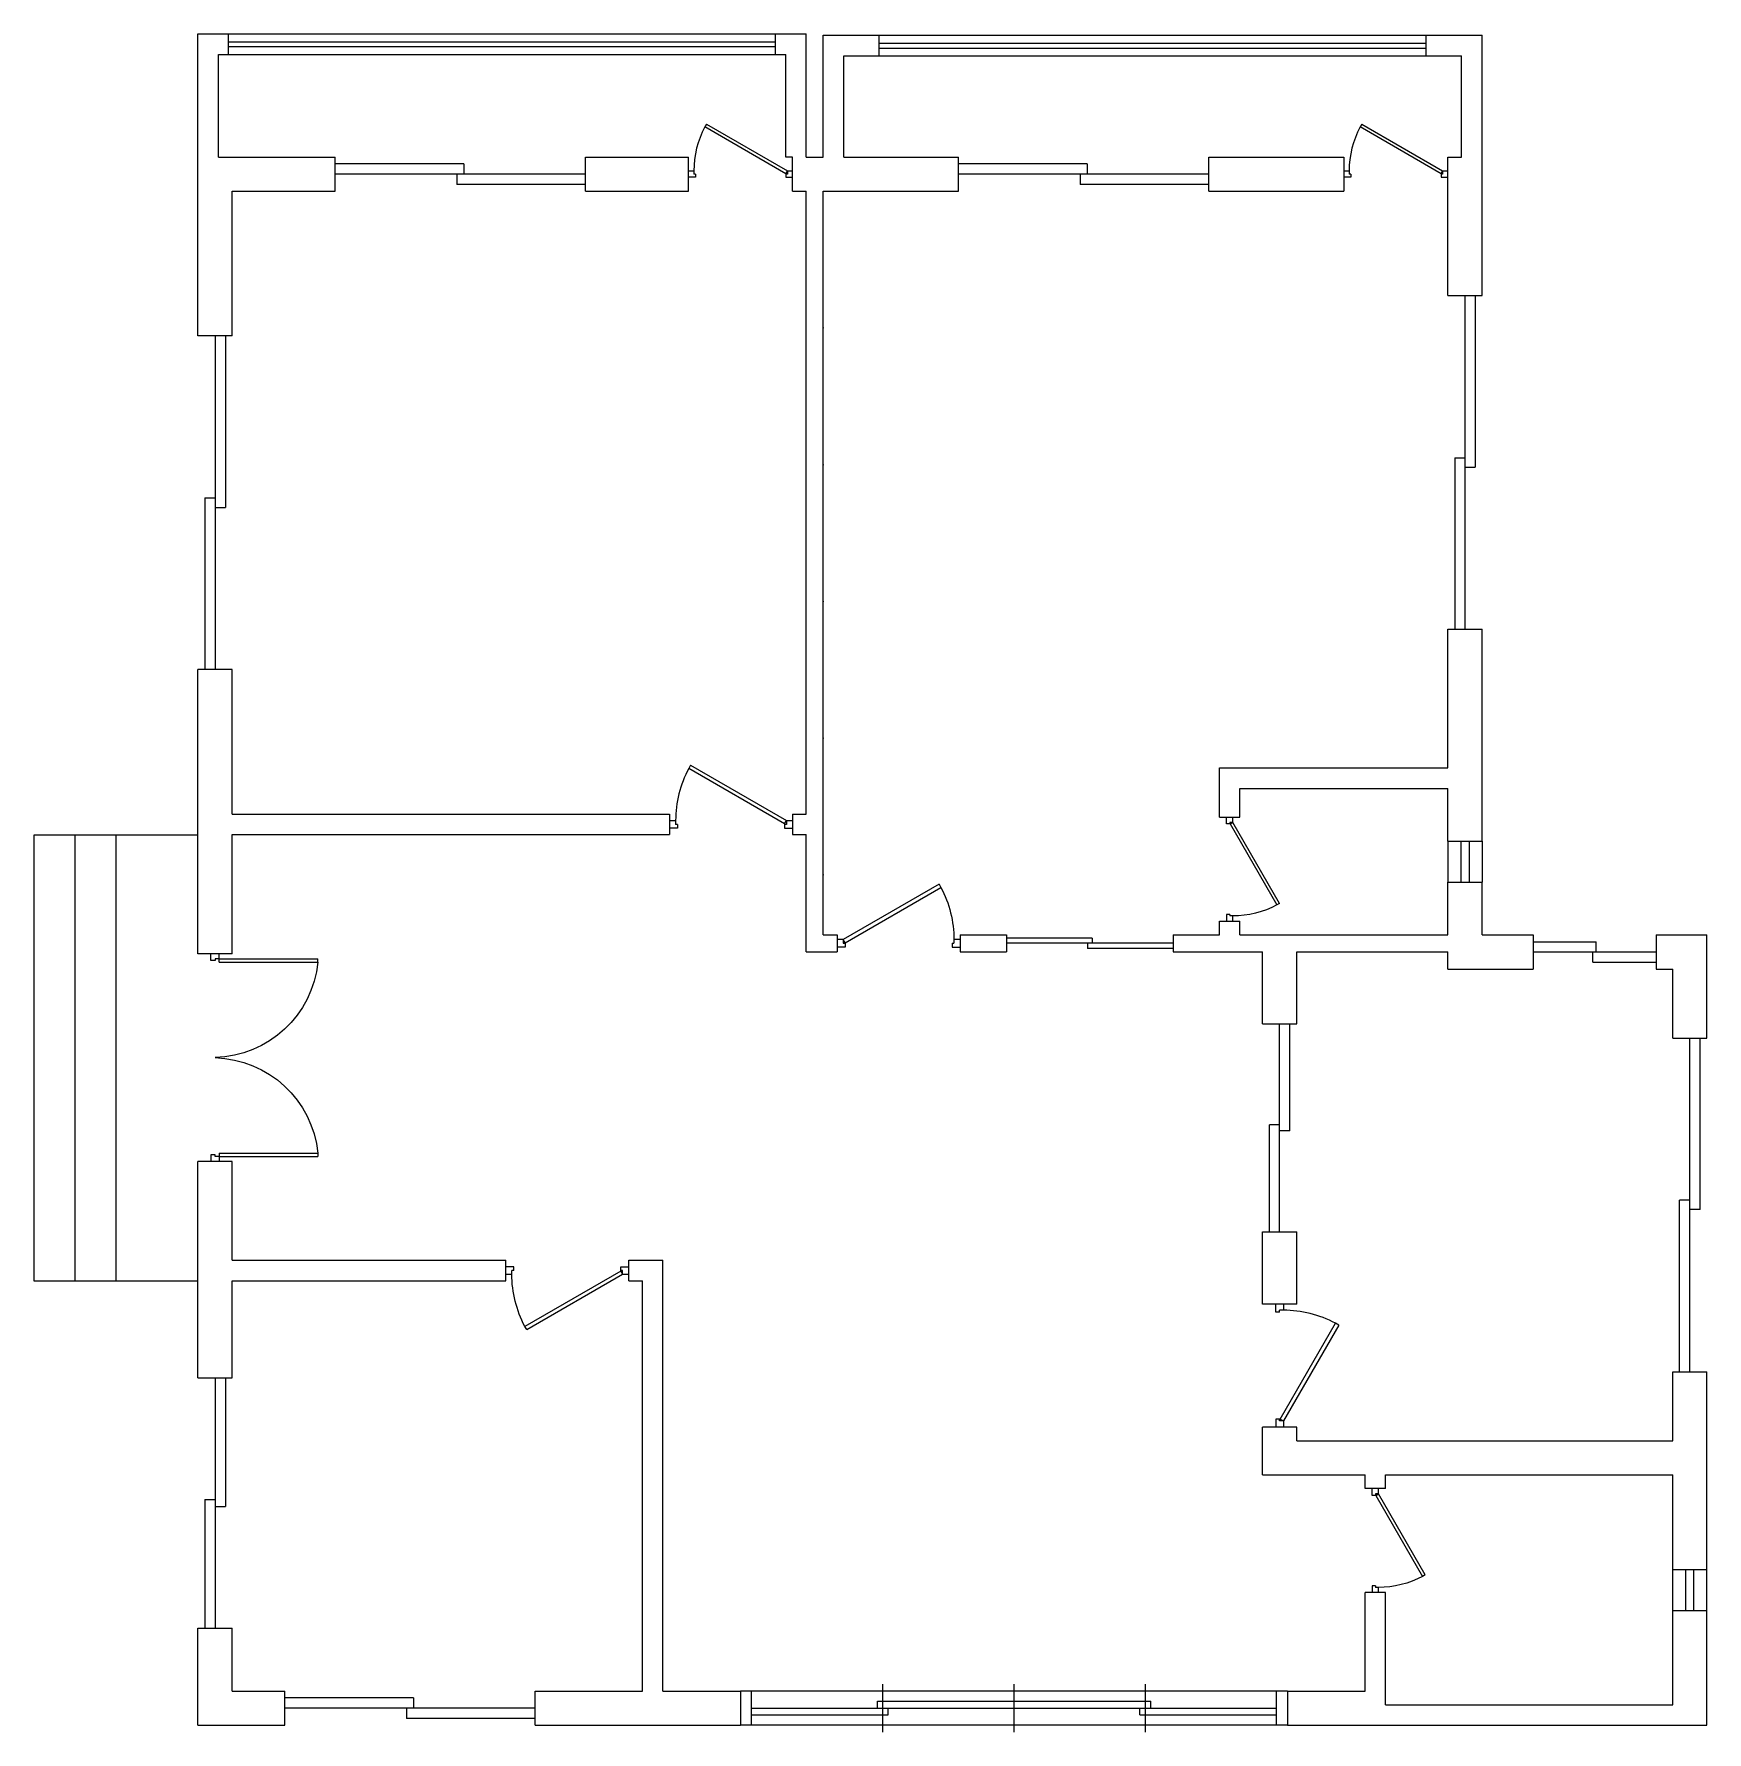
# Model space of a CAD drawing. Header units: metres. Extents: x 6200.1 to 6241.3, y 4213.1 to 4242.5.
# Drawn here: x 6214.45 to 6226.69, y 4213.07 to 4225.49 of the extents above; entities that cross this region are included whole.
import ezdxf

# ---------------------------------------------------------------- set-up
doc = ezdxf.new("R2010")
doc.units = ezdxf.units.M
doc.header["$MEASUREMENT"] = 0
doc.layers.add('WALL', color=7, linetype='Continuous')
doc.layers.add('WINDOW', color=240, linetype='Continuous')

# ---------------------------------------------------------------- blocks, each defined once
blk = doc.blocks.new('DR_D02')
for p, q in [((-0.46, 0.4948), (-0.475, 0.4948)), ((-0.475, 0.02), (-0.475, 0.4948)), ((-0.46, 0.02), (-0.46, 0.495)), ((0.46, 0.02), (0.46, 0.495)), ((0.46, 0.4948), (0.475, 0.4948)), ((0.475, 0.02), (0.475, 0.4948)), ((-0.46, 0.02), (-0.5, 0.02)), ((-0.5, 0.02), (-0.5, -0.02)), ((-0.475, 0.02), (-0.475, 0)), ((-0.475, 0), (-0.4675, 0)), ((-0.4675, 0), (-0.4675, -0.02)), ((0.46, 0.02), (0.5, 0.02)), ((0.4675, 0), (0.4675, -0.02)), ((0.475, 0), (0.4675, 0)), ((0.475, 0.02), (0.475, 0)), ((0.5, 0.02), (0.5, -0.02)), ((-0.4675, -0.02), (-0.5, -0.02)), ((0.4675, -0.02), (0.5, -0.02))]:
    blk.add_line(p, q)
for centre, start, end in [((-0.5121, -0.0149), 1.66187, 84.16767), ((0.5121, -0.0149), 95.83233, 178.33813)]:
    blk.add_arc(centre, 0.5123, start, end)
blk = doc.blocks.new('DR_CDR1')
for p, q in [((0.329, 0.48), (-0.45, 0.03)), ((-0.435, 0.004), (0.344, 0.454)), ((0.329, 0.48), (0.344, 0.454)), ((-0.45, 0.03), (-0.5, 0.03)), ((-0.435, 0.004), (-0.45, 0.03)), ((-0.45, 0.03), (-0.45, 0)), ((-0.45, 0), (-0.435, 0)), ((-0.435, 0), (-0.435, -0.03)), ((0.435, 0), (0.45, 0)), ((0.435, 0), (0.435, -0.03)), ((0.45, 0.03), (0.45, 0)), ((0.5, 0.03), (0.45, 0.03)), ((-0.435, -0.03), (-0.5, -0.03)), ((0.435, -0.03), (0.5, -0.03))]:
    blk.add_line(p, q)
blk.add_lwpolyline([(0.344, 0.454, -0.121959), (0.45, 0.03)], format="xyb")
blk = doc.blocks.new('WD_2TLP')
for p, q in [((-0.5, 0.3), (0.0141, 0.3)), ((0.0141, 0), (0.0141, 0.3)), ((-0.5, 0), (0.5, 0)), ((-0.0141, -0.3), (-0.0141, 0)), ((-0.0141, -0.3), (0.5, -0.3))]:
    blk.add_line(p, q)
blk = doc.blocks.new('WD_WIN4')
for p, q in [((-0.5, 0.5), (0.5, 0.5)), ((-0.5, 0.12), (0.5, 0.12)), ((-0.5, -0.12), (0.5, -0.12)), ((-0.5, -0.5), (0.5, -0.5))]:
    blk.add_line(p, q)
blk = doc.blocks.new('WD_00_X4')
for p, q in [((-0.24, 0.7), (-0.24, -0.7)), ((0, 0.7), (0, -0.7)), ((0.24, 0.7), (0.24, -0.7)), ((-0.5, 0.5), (0.5, 0.5)), ((-0.48, 0.5), (-0.48, -0.5)), ((0.48, 0.5), (0.48, -0.5)), ((-0.23, 0.2), (-0.48, 0.2)), ((-0.23, 0.2), (-0.23, 0)), ((0.48, 0.2), (0.23, 0.2)), ((0.23, 0.2), (0.23, 0)), ((0.48, 0), (-0.48, 0)), ((-0.25, 0), (-0.25, -0.2)), ((0.25, 0), (0.25, -0.2)), ((0.25, -0.2), (-0.25, -0.2)), ((-0.5, -0.5), (0.5, -0.5))]:
    blk.add_line(p, q)

msp = doc.modelspace()

# ---------------------------------------------------------------- linework, layer by layer
for p, q in [((6220.001, 4224.591), (6219.951, 4224.591)), ((6215.653, 4219.631), (6214.453, 4219.631)), ((6214.453, 4219.631), (6214.453, 4216.373)), ((6214.753, 4219.631), (6214.753, 4216.373)), ((6215.053, 4219.631), (6215.053, 4216.373)), ((6214.453, 4216.373), (6215.653, 4216.373))]:
    msp.add_line(p, q)
for p in [(6220.226, 4223.341), (6220.226, 4222.341), (6220.226, 4221.341), (6220.226, 4220.341), (6220.226, 4219.341)]:
    msp.add_point(p)
at = {"layer": 'WALL'}
for p, q in [((6215.653, 4223.283), (6215.653, 4225.491)), ((6215.653, 4225.491), (6215.803, 4225.491)), ((6215.653, 4225.491), (6215.877, 4225.491)), ((6215.877, 4225.341), (6215.877, 4225.491)), ((6219.877, 4225.491), (6220.101, 4225.491)), ((6219.877, 4225.341), (6219.877, 4225.491)), ((6220.101, 4224.591), (6220.101, 4225.491)), ((6220.226, 4225.481), (6220.635, 4225.481)), ((6220.226, 4225.331), (6220.226, 4225.481)), ((6220.226, 4224.591), (6220.226, 4225.481)), ((6220.635, 4225.331), (6220.635, 4225.481)), ((6224.635, 4225.481), (6225.043, 4225.481)), ((6224.635, 4225.331), (6224.635, 4225.481)), ((6225.043, 4223.577), (6225.043, 4225.481)), ((6215.803, 4224.591), (6215.803, 4225.341)), ((6215.803, 4225.341), (6215.877, 4225.341)), ((6219.877, 4225.341), (6219.951, 4225.341)), ((6219.951, 4224.591), (6219.951, 4225.341)), ((6220.376, 4224.591), (6220.376, 4225.331)), ((6220.376, 4225.331), (6220.635, 4225.331)), ((6224.635, 4225.331), (6224.893, 4225.331)), ((6224.893, 4224.591), (6224.893, 4225.331)), ((6215.803, 4224.591), (6216.657, 4224.591)), ((6216.657, 4224.341), (6216.657, 4224.591)), ((6218.487, 4224.591), (6219.241, 4224.591)), ((6218.487, 4224.341), (6218.487, 4224.591)), ((6219.241, 4224.341), (6219.241, 4224.591)), ((6220.001, 4224.341), (6220.001, 4224.591)), ((6220.101, 4224.591), (6220.226, 4224.591)), ((6220.376, 4224.591), (6221.215, 4224.591)), ((6221.215, 4224.341), (6221.215, 4224.591)), ((6223.045, 4224.591), (6224.033, 4224.591)), ((6223.045, 4224.341), (6223.045, 4224.591)), ((6224.033, 4224.591), (6224.033, 4224.341)), ((6224.793, 4224.591), (6224.893, 4224.591)), ((6224.793, 4223.577), (6224.793, 4224.591)), ((6215.903, 4224.341), (6216.657, 4224.341)), ((6215.903, 4223.283), (6215.903, 4224.341)), ((6218.487, 4224.341), (6219.241, 4224.341)), ((6220.001, 4224.341), (6220.101, 4224.341)), ((6220.101, 4219.786), (6220.101, 4224.341)), ((6220.226, 4224.341), (6221.215, 4224.341)), ((6220.226, 4218.903), (6220.226, 4224.341)), ((6223.045, 4224.341), (6224.033, 4224.341)), ((6224.793, 4223.577), (6225.043, 4223.577)), ((6215.903, 4223.283), (6215.653, 4223.283)), ((6224.793, 4220.123), (6224.793, 4221.137)), ((6224.793, 4221.137), (6225.043, 4221.137)), ((6225.043, 4219.588), (6225.043, 4221.137)), ((6215.653, 4218.765), (6215.653, 4220.843)), ((6215.903, 4220.843), (6215.653, 4220.843)), ((6215.903, 4219.786), (6215.903, 4220.843)), ((6223.123, 4220.123), (6224.793, 4220.123)), ((6223.123, 4219.763), (6223.123, 4220.123)), ((6223.273, 4219.763), (6223.273, 4219.973)), ((6223.273, 4219.973), (6224.793, 4219.973)), ((6224.793, 4219.588), (6224.793, 4219.973)), ((6215.903, 4219.786), (6219.101, 4219.786)), ((6219.101, 4219.786), (6219.101, 4219.636)), ((6220.001, 4219.786), (6220.101, 4219.786)), ((6220.001, 4219.786), (6220.001, 4219.636)), ((6223.123, 4219.763), (6223.273, 4219.763)), ((6215.903, 4219.636), (6219.101, 4219.636)), ((6215.903, 4218.765), (6215.903, 4219.636)), ((6220.001, 4219.636), (6220.101, 4219.636)), ((6220.101, 4218.778), (6220.101, 4219.636)), ((6224.793, 4219.588), (6225.043, 4219.588)), ((6224.793, 4219.288), (6225.043, 4219.288)), ((6224.793, 4218.903), (6224.793, 4219.288)), ((6225.043, 4218.903), (6225.043, 4219.288)), ((6223.123, 4219.003), (6223.273, 4219.003)), ((6223.123, 4218.903), (6223.123, 4219.003)), ((6223.273, 4218.903), (6223.273, 4219.003)), ((6220.226, 4218.903), (6220.326, 4218.903)), ((6220.326, 4218.903), (6220.326, 4218.778)), ((6221.226, 4218.903), (6221.565, 4218.903)), ((6221.226, 4218.903), (6221.226, 4218.778)), ((6221.565, 4218.903), (6221.565, 4218.778)), ((6222.785, 4218.903), (6222.785, 4218.778)), ((6222.785, 4218.903), (6223.123, 4218.903)), ((6223.273, 4218.903), (6224.793, 4218.903)), ((6225.043, 4218.903), (6225.416, 4218.903)), ((6225.416, 4218.903), (6225.416, 4218.653)), ((6226.316, 4218.903), (6226.688, 4218.903)), ((6226.316, 4218.903), (6226.316, 4218.653)), ((6226.688, 4218.148), (6226.688, 4218.903)), ((6215.903, 4218.765), (6215.653, 4218.765)), ((6220.101, 4218.778), (6220.326, 4218.778)), ((6221.226, 4218.778), (6221.565, 4218.778)), ((6222.785, 4218.778), (6223.438, 4218.778)), ((6223.438, 4218.251), (6223.438, 4218.778)), ((6223.688, 4218.778), (6224.793, 4218.778)), ((6223.688, 4218.251), (6223.688, 4218.778)), ((6224.793, 4218.653), (6224.793, 4218.778)), ((6224.793, 4218.653), (6225.416, 4218.653)), ((6226.316, 4218.653), (6226.438, 4218.653)), ((6226.438, 4218.148), (6226.438, 4218.653)), ((6223.438, 4218.251), (6223.688, 4218.251)), ((6226.438, 4218.148), (6226.688, 4218.148)), ((6215.653, 4215.663), (6215.653, 4217.245)), ((6215.903, 4217.245), (6215.653, 4217.245)), ((6215.903, 4216.523), (6215.903, 4217.245)), ((6223.438, 4216.203), (6223.438, 4216.731)), ((6223.438, 4216.731), (6223.688, 4216.731)), ((6223.688, 4216.203), (6223.688, 4216.731)), ((6215.903, 4216.523), (6217.903, 4216.523)), ((6217.903, 4216.373), (6217.903, 4216.523)), ((6218.803, 4216.523), (6219.053, 4216.523)), ((6218.803, 4216.373), (6218.803, 4216.523)), ((6219.053, 4213.373), (6219.053, 4216.523)), ((6215.903, 4216.373), (6217.903, 4216.373)), ((6215.903, 4215.663), (6215.903, 4216.373)), ((6218.803, 4216.373), (6218.903, 4216.373)), ((6218.903, 4213.373), (6218.903, 4216.373)), ((6223.688, 4216.203), (6223.438, 4216.203)), ((6215.653, 4215.663), (6215.903, 4215.663)), ((6226.438, 4215.203), (6226.438, 4215.708)), ((6226.438, 4215.708), (6226.688, 4215.708)), ((6226.688, 4214.263), (6226.688, 4215.708)), ((6223.438, 4214.953), (6223.438, 4215.303)), ((6223.688, 4215.303), (6223.438, 4215.303)), ((6223.688, 4215.203), (6223.688, 4215.303)), ((6223.688, 4215.203), (6226.438, 4215.203)), ((6223.438, 4214.953), (6224.188, 4214.953)), ((6224.188, 4214.853), (6224.188, 4214.953)), ((6224.338, 4214.853), (6224.338, 4214.953)), ((6224.338, 4214.953), (6226.438, 4214.953)), ((6226.438, 4214.263), (6226.438, 4214.953)), ((6224.338, 4214.853), (6224.188, 4214.853)), ((6226.438, 4214.263), (6226.688, 4214.263)), ((6224.188, 4213.373), (6224.188, 4214.093)), ((6224.338, 4214.093), (6224.188, 4214.093)), ((6224.338, 4213.273), (6224.338, 4214.093)), ((6226.438, 4213.273), (6226.438, 4213.963)), ((6226.438, 4213.963), (6226.688, 4213.963)), ((6226.688, 4213.123), (6226.688, 4213.963)), ((6215.653, 4213.123), (6215.653, 4213.833)), ((6215.653, 4213.833), (6215.903, 4213.833)), ((6215.903, 4213.373), (6215.903, 4213.833)), ((6215.653, 4213.123), (6215.653, 4213.373)), ((6215.903, 4213.373), (6216.288, 4213.373)), ((6216.288, 4213.123), (6216.288, 4213.373)), ((6218.118, 4213.373), (6218.903, 4213.373)), ((6218.118, 4213.123), (6218.118, 4213.373)), ((6219.053, 4213.373), (6219.621, 4213.373)), ((6219.621, 4213.373), (6219.621, 4213.123)), ((6223.621, 4213.373), (6224.188, 4213.373)), ((6223.621, 4213.373), (6223.621, 4213.123)), ((6224.338, 4213.273), (6226.438, 4213.273)), ((6215.653, 4213.123), (6216.288, 4213.123)), ((6218.118, 4213.123), (6219.621, 4213.123)), ((6223.621, 4213.123), (6226.688, 4213.123))]:
    msp.add_line(p, q, dxfattribs=at)

# ---------------------------------------------------------------- block references
at = {"layer": 'WINDOW'}
for name, p, xscale, yscale, zscale in [('WD_WIN4', (6217.877, 4225.416), 4, 0.1499999999996362, 4), ('WD_WIN4', (6222.635, 4225.406), 4, 0.1500000000000909, 4), ('DR_CDR1', (6220.776, 4218.841), 0.9, 0.9, 0.9), ('WD_2TLP', (6225.866, 4218.778), 0.9, 0.2499999999986358, 0.9)]:
    msp.add_blockref(name, p, dxfattribs=dict(at, xscale=xscale, yscale=yscale, zscale=zscale))
for name, p, xscale, yscale, zscale, rotation in [('DR_CDR1', (6219.621, 4224.466), 0.76, -0.76, 0.76, 180), ('DR_CDR1', (6224.413, 4224.466), 0.76, -0.76, 0.76, 180), ('WD_2TLP', (6217.572, 4224.466), 1.83, 0.2499999999995453, 1.83, 180), ('WD_2TLP', (6222.13, 4224.466), 1.83, 0.2499999999995453, 1.83, 180), ('WD_2TLP', (6224.918, 4222.357), 2.44, 0.2500000000004547, 2.44, 269.9999999999786), ('WD_2TLP', (6215.778, 4222.063), 2.44, 0.2499999999995453, 2.44, 270), ('DR_CDR1', (6219.551, 4219.711), 0.9, -0.9, 0.9, 180), ('DR_CDR1', (6223.198, 4219.383), -0.76, -0.76, 0.76, 89.9999999999314), ('WD_WIN4', (6224.918, 4219.438), 0.3, 0.25, 0.3, 270), ('WD_2TLP', (6222.175, 4218.841), 1.22, 0.125, 1.22, 180.0000000000213), ('DR_D02', (6215.778, 4218.005), 1.52, -1.52, 1.52, 90), ('WD_2TLP', (6223.563, 4217.491), 1.52, 0.2500000000004547, 1.52, 90.00000000003425), ('WD_2TLP', (6226.563, 4216.928), 2.44, 0.2500000000004547, 2.44, 89.99999999998933), ('DR_CDR1', (6218.353, 4216.448), 0.9, 0.9, 0.9, 180.0000000000289), ('DR_CDR1', (6223.563, 4215.753), 0.9, -0.9, 0.9, 90), ('WD_2TLP', (6215.778, 4214.748), 1.83, 0.2499999999995453, 1.83, 270), ('DR_CDR1', (6224.263, 4214.473), 0.76, 0.76, 0.76, 269.9999999999314), ('WD_WIN4', (6226.563, 4214.113), 0.3, 0.25, 0.3, 90), ('WD_00_X4', (6221.621, 4213.248), 4, 0.2500000000009095, 4, 180.0000000000064), ('WD_2TLP', (6217.203, 4213.248), 1.83, 0.2500000000009095, 1.83, 180.0000000000143)]:
    msp.add_blockref(name, p, dxfattribs=dict(at, xscale=xscale, yscale=yscale, zscale=zscale, rotation=rotation))

doc.saveas('drawing.dxf')
